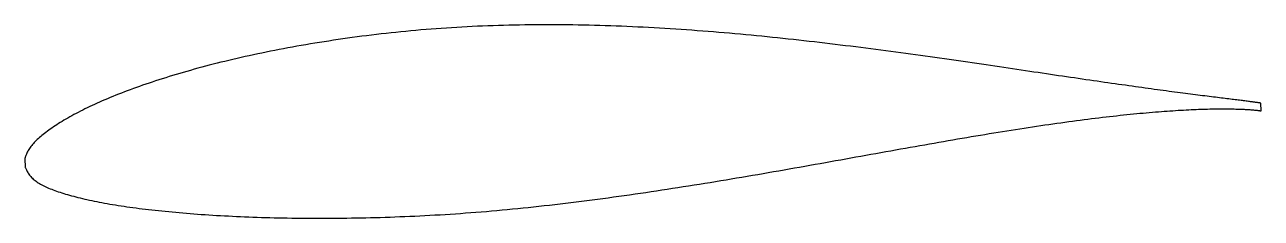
# Model space of a CAD drawing. Header units: metres. Extents: x -20.4 to 41.4, y -3.6 to 6.
import ezdxf

# ---------------------------------------------------------------- set-up
doc = ezdxf.new("R2010")
doc.units = ezdxf.units.M

msp = doc.modelspace()

# ---------------------------------------------------------------- linework, layer by layer
msp.add_lwpolyline([(41.365, 2.129), (41.364, 2.129), (41.36, 2.13), (41.355, 2.131), (41.346, 2.133), (41.335, 2.135), (41.322, 2.138), (41.307, 2.141), (41.289, 2.144), (41.269, 2.147), (41.246, 2.151), (41.222, 2.154), (41.194, 2.159), (41.165, 2.163), (41.133, 2.168), (41.098, 2.172), (41.062, 2.178), (41.023, 2.183), (40.981, 2.189), (40.938, 2.194), (40.892, 2.201), (40.843, 2.207), (40.793, 2.214), (40.74, 2.22), (40.684, 2.227), (40.627, 2.235), (40.567, 2.242), (40.504, 2.25), (40.44, 2.258), (40.373, 2.267), (40.304, 2.275), (40.232, 2.284), (40.159, 2.293), (40.082, 2.303), (40.004, 2.312), (39.924, 2.322), (39.841, 2.332), (39.756, 2.343), (39.668, 2.354), (39.579, 2.365), (39.487, 2.376), (39.393, 2.388), (39.297, 2.399), (39.198, 2.412), (39.098, 2.424), (38.995, 2.437), (38.89, 2.45), (38.782, 2.463), (38.673, 2.477), (38.561, 2.491), (38.448, 2.506), (38.332, 2.52), (38.214, 2.535), (38.093, 2.551), (37.971, 2.566), (37.847, 2.582), (37.72, 2.599), (37.592, 2.615), (37.461, 2.632), (37.328, 2.65), (37.193, 2.668), (37.056, 2.686), (36.917, 2.704), (36.776, 2.723), (36.633, 2.742), (36.488, 2.761), (36.341, 2.781), (36.192, 2.801), (36.041, 2.822), (35.888, 2.843), (35.733, 2.864), (35.576, 2.886), (35.417, 2.908), (35.257, 2.93), (35.094, 2.953), (34.929, 2.976), (34.763, 2.999), (34.595, 3.023), (34.424, 3.047), (34.252, 3.071), (34.078, 3.096), (33.903, 3.121), (33.725, 3.146), (33.546, 3.172), (33.365, 3.198), (33.182, 3.224), (32.997, 3.251), (32.811, 3.278), (32.623, 3.305), (32.433, 3.333), (32.242, 3.36), (32.049, 3.389), (31.854, 3.417), (31.657, 3.446), (31.459, 3.475), (31.259, 3.504), (31.058, 3.534), (30.855, 3.564), (30.651, 3.594), (30.445, 3.624), (30.237, 3.655), (30.028, 3.685), (29.817, 3.717), (29.605, 3.748), (29.392, 3.779), (29.177, 3.811), (28.96, 3.843), (28.742, 3.875), (28.523, 3.908), (28.302, 3.94), (28.08, 3.973), (27.856, 4.005), (27.632, 4.038), (27.405, 4.072), (27.178, 4.105), (26.949, 4.138), (26.719, 4.171), (26.488, 4.205), (26.255, 4.238), (26.022, 4.272), (25.787, 4.306), (25.551, 4.339), (25.314, 4.373), (25.075, 4.407), (24.836, 4.44), (24.595, 4.474), (24.353, 4.508), (24.11, 4.542), (23.867, 4.575), (23.622, 4.608), (23.376, 4.642), (23.129, 4.676), (22.881, 4.709), (22.632, 4.742), (22.383, 4.775), (22.132, 4.808), (21.881, 4.841), (21.628, 4.873), (21.375, 4.905), (21.121, 4.938), (20.866, 4.97), (20.61, 5.001), (20.354, 5.033), (20.096, 5.064), (19.838, 5.095), (19.58, 5.126), (19.32, 5.157), (19.06, 5.187), (18.8, 5.217), (18.538, 5.246), (18.276, 5.275), (18.014, 5.304), (17.751, 5.333), (17.487, 5.361), (17.223, 5.388), (16.958, 5.416), (16.693, 5.442), (16.427, 5.469), (16.161, 5.495), (15.894, 5.52), (15.628, 5.545), (15.36, 5.57), (15.092, 5.594), (14.824, 5.618), (14.556, 5.641), (14.287, 5.663), (14.018, 5.685), (13.749, 5.706), (13.48, 5.727), (13.21, 5.748), (12.94, 5.768), (12.67, 5.787), (12.4, 5.805), (12.13, 5.823), (11.859, 5.841), (11.589, 5.857), (11.318, 5.873), (11.047, 5.889), (10.777, 5.904), (10.506, 5.918), (10.235, 5.931), (9.964, 5.944), (9.694, 5.956), (9.423, 5.967), (9.153, 5.978), (8.882, 5.988), (8.612, 5.997), (8.342, 6.005), (8.072, 6.013), (7.803, 6.02), (7.533, 6.026), (7.264, 6.031), (6.995, 6.035), (6.727, 6.039), (6.458, 6.042), (6.19, 6.044), (5.923, 6.045), (5.655, 6.045), (5.389, 6.045), (5.122, 6.043), (4.856, 6.041), (4.59, 6.037), (4.325, 6.033), (4.061, 6.028), (3.797, 6.023), (3.533, 6.016), (3.27, 6.008), (3.008, 5.999), (2.746, 5.99), (2.484, 5.979), (2.224, 5.968), (1.964, 5.956), (1.705, 5.943), (1.446, 5.929), (1.188, 5.914), (0.931, 5.898), (0.675, 5.882), (0.419, 5.864), (0.164, 5.846), (-0.09, 5.826), (-0.343, 5.806), (-0.595, 5.785), (-0.847, 5.763), (-1.098, 5.74), (-1.347, 5.717), (-1.596, 5.692), (-1.844, 5.667), (-2.091, 5.64), (-2.337, 5.614), (-2.581, 5.586), (-2.825, 5.557), (-3.068, 5.528), (-3.31, 5.498), (-3.551, 5.468), (-3.79, 5.436), (-4.029, 5.404), (-4.266, 5.371), (-4.503, 5.338), (-4.738, 5.304), (-4.972, 5.269), (-5.204, 5.234), (-5.436, 5.198), (-5.666, 5.161), (-5.895, 5.124), (-6.123, 5.086), (-6.35, 5.048), (-6.575, 5.009), (-6.799, 4.969), (-7.021, 4.929), (-7.243, 4.889), (-7.463, 4.848), (-7.681, 4.806), (-7.898, 4.764), (-8.114, 4.721), (-8.328, 4.678), (-8.541, 4.634), (-8.753, 4.59), (-8.962, 4.545), (-9.171, 4.5), (-9.378, 4.454), (-9.583, 4.408), (-9.787, 4.361), (-9.989, 4.314), (-10.19, 4.267), (-10.389, 4.219), (-10.587, 4.171), (-10.783, 4.122), (-10.977, 4.073), (-11.17, 4.023), (-11.361, 3.973), (-11.55, 3.923), (-11.738, 3.872), (-11.924, 3.821), (-12.108, 3.77), (-12.291, 3.719), (-12.472, 3.667), (-12.651, 3.615), (-12.828, 3.562), (-13.003, 3.51), (-13.177, 3.457), (-13.349, 3.403), (-13.519, 3.35), (-13.687, 3.296), (-13.854, 3.243), (-14.018, 3.188), (-14.181, 3.134), (-14.342, 3.079), (-14.501, 3.025), (-14.658, 2.97), (-14.813, 2.915), (-14.966, 2.859), (-15.117, 2.804), (-15.267, 2.749), (-15.414, 2.693), (-15.559, 2.637), (-15.703, 2.581), (-15.844, 2.525), (-15.984, 2.469), (-16.121, 2.413), (-16.256, 2.357), (-16.39, 2.3), (-16.521, 2.244), (-16.65, 2.187), (-16.777, 2.13), (-16.902, 2.074), (-17.025, 2.017), (-17.146, 1.96), (-17.265, 1.903), (-17.382, 1.846), (-17.496, 1.789), (-17.609, 1.732), (-17.719, 1.675), (-17.827, 1.618), (-17.933, 1.561), (-18.037, 1.504), (-18.139, 1.447), (-18.238, 1.39), (-18.336, 1.334), (-18.431, 1.277), (-18.524, 1.221), (-18.615, 1.166), (-18.703, 1.11), (-18.79, 1.055), (-18.874, 1), (-18.956, 0.945), (-19.035, 0.891), (-19.113, 0.837), (-19.188, 0.783), (-19.261, 0.73), (-19.332, 0.677), (-19.4, 0.624), (-19.467, 0.572), (-19.531, 0.52), (-19.592, 0.468), (-19.652, 0.417), (-19.709, 0.366), (-19.764, 0.315), (-19.816, 0.264), (-19.866, 0.214), (-19.914, 0.164), (-19.96, 0.114), (-20.003, 0.065), (-20.044, 0.015), (-20.083, -0.033), (-20.119, -0.082), (-20.154, -0.13), (-20.185, -0.177), (-20.215, -0.224), (-20.242, -0.27), (-20.267, -0.316), (-20.289, -0.36), (-20.31, -0.404), (-20.328, -0.446), (-20.343, -0.486), (-20.357, -0.524), (-20.368, -0.56), (-20.377, -0.592), (-20.384, -0.619), (-20.389, -0.64), (-20.392, -0.654), (-20.374, -1.049), (-20.373, -1.052), (-20.369, -1.061), (-20.362, -1.076), (-20.353, -1.098), (-20.341, -1.128), (-20.326, -1.163), (-20.309, -1.202), (-20.289, -1.242), (-20.267, -1.284), (-20.243, -1.326), (-20.216, -1.368), (-20.187, -1.41), (-20.155, -1.452), (-20.122, -1.493), (-20.086, -1.534), (-20.047, -1.574), (-20.007, -1.614), (-19.964, -1.653), (-19.918, -1.691), (-19.871, -1.729), (-19.821, -1.766), (-19.769, -1.803), (-19.714, -1.838), (-19.658, -1.874), (-19.599, -1.908), (-19.538, -1.943), (-19.474, -1.976), (-19.408, -2.009), (-19.34, -2.041), (-19.27, -2.073), (-19.197, -2.105), (-19.123, -2.136), (-19.046, -2.166), (-18.966, -2.197), (-18.885, -2.227), (-18.801, -2.256), (-18.715, -2.286), (-18.627, -2.315), (-18.536, -2.344), (-18.444, -2.373), (-18.349, -2.402), (-18.252, -2.43), (-18.152, -2.459), (-18.051, -2.487), (-17.947, -2.515), (-17.842, -2.543), (-17.734, -2.57), (-17.624, -2.598), (-17.511, -2.625), (-17.397, -2.652), (-17.281, -2.678), (-17.162, -2.705), (-17.041, -2.731), (-16.918, -2.756), (-16.794, -2.782), (-16.667, -2.807), (-16.538, -2.831), (-16.407, -2.855), (-16.273, -2.879), (-16.138, -2.903), (-16.001, -2.926), (-15.862, -2.948), (-15.721, -2.971), (-15.578, -2.993), (-15.432, -3.014), (-15.285, -3.036), (-15.136, -3.057), (-14.985, -3.077), (-14.832, -3.098), (-14.677, -3.118), (-14.521, -3.137), (-14.362, -3.156), (-14.201, -3.175), (-14.039, -3.194), (-13.874, -3.212), (-13.708, -3.23), (-13.54, -3.247), (-13.37, -3.264), (-13.199, -3.281), (-13.025, -3.297), (-12.85, -3.313), (-12.673, -3.329), (-12.494, -3.344), (-12.313, -3.359), (-12.131, -3.374), (-11.947, -3.388), (-11.762, -3.402), (-11.574, -3.415), (-11.385, -3.428), (-11.194, -3.441), (-11.002, -3.453), (-10.808, -3.465), (-10.612, -3.476), (-10.415, -3.487), (-10.216, -3.497), (-10.016, -3.507), (-9.814, -3.517), (-9.61, -3.526), (-9.405, -3.535), (-9.199, -3.543), (-8.991, -3.551), (-8.781, -3.558), (-8.57, -3.565), (-8.358, -3.572), (-8.144, -3.578), (-7.929, -3.583), (-7.712, -3.588), (-7.494, -3.592), (-7.275, -3.596), (-7.054, -3.6), (-6.832, -3.603), (-6.609, -3.605), (-6.384, -3.607), (-6.158, -3.608), (-5.931, -3.609), (-5.703, -3.61), (-5.473, -3.609), (-5.242, -3.608), (-5.01, -3.607), (-4.777, -3.605), (-4.543, -3.603), (-4.307, -3.6), (-4.071, -3.597), (-3.833, -3.593), (-3.594, -3.589), (-3.354, -3.584), (-3.114, -3.578), (-2.872, -3.572), (-2.629, -3.565), (-2.385, -3.558), (-2.14, -3.549), (-1.894, -3.541), (-1.647, -3.531), (-1.4, -3.521), (-1.151, -3.511), (-0.902, -3.499), (-0.652, -3.487), (-0.4, -3.474), (-0.149, -3.461), (0.104, -3.447), (0.358, -3.432), (0.612, -3.416), (0.867, -3.4), (1.122, -3.383), (1.379, -3.365), (1.636, -3.346), (1.893, -3.327), (2.152, -3.307), (2.411, -3.286), (2.67, -3.265), (2.93, -3.242), (3.191, -3.22), (3.452, -3.196), (3.714, -3.172), (3.976, -3.147), (4.238, -3.121), (4.502, -3.095), (4.765, -3.067), (5.029, -3.04), (5.294, -3.011), (5.558, -2.982), (5.823, -2.953), (6.089, -2.922), (6.355, -2.891), (6.621, -2.859), (6.887, -2.827), (7.154, -2.794), (7.42, -2.761), (7.687, -2.727), (7.955, -2.692), (8.222, -2.657), (8.49, -2.622), (8.758, -2.586), (9.025, -2.549), (9.293, -2.512), (9.561, -2.474), (9.829, -2.436), (10.098, -2.398), (10.366, -2.359), (10.634, -2.319), (10.902, -2.28), (11.17, -2.239), (11.438, -2.198), (11.706, -2.158), (11.974, -2.116), (12.242, -2.075), (12.509, -2.033), (12.777, -1.991), (13.044, -1.948), (13.311, -1.905), (13.578, -1.862), (13.844, -1.819), (14.111, -1.775), (14.377, -1.731), (14.643, -1.687), (14.908, -1.643), (15.173, -1.599), (15.438, -1.554), (15.702, -1.509), (15.966, -1.464), (16.23, -1.419), (16.493, -1.374), (16.756, -1.328), (17.018, -1.283), (17.28, -1.237), (17.541, -1.192), (17.801, -1.146), (18.062, -1.1), (18.321, -1.054), (18.58, -1.009), (18.838, -0.963), (19.096, -0.917), (19.353, -0.871), (19.609, -0.825), (19.865, -0.779), (20.12, -0.734), (20.374, -0.688), (20.628, -0.643), (20.881, -0.597), (21.133, -0.552), (21.384, -0.507), (21.634, -0.462), (21.884, -0.417), (22.132, -0.373), (22.38, -0.328), (22.627, -0.284), (22.873, -0.24), (23.118, -0.196), (23.362, -0.153), (23.606, -0.109), (23.848, -0.066), (24.089, -0.024), (24.329, 0.019), (24.568, 0.061), (24.806, 0.103), (25.043, 0.144), (25.279, 0.185), (25.514, 0.226), (25.748, 0.266), (25.98, 0.307), (26.211, 0.346), (26.442, 0.385), (26.671, 0.424), (26.898, 0.463), (27.125, 0.501), (27.35, 0.538), (27.574, 0.575), (27.797, 0.612), (28.019, 0.649), (28.239, 0.684), (28.458, 0.719), (28.675, 0.754), (28.891, 0.789), (29.106, 0.823), (29.319, 0.856), (29.531, 0.889), (29.742, 0.921), (29.951, 0.952), (30.159, 0.984), (30.365, 1.014), (30.569, 1.044), (30.773, 1.074), (30.974, 1.103), (31.174, 1.131), (31.373, 1.159), (31.57, 1.186), (31.765, 1.213), (31.959, 1.239), (32.151, 1.264), (32.342, 1.289), (32.531, 1.314), (32.718, 1.337), (32.904, 1.361), (33.088, 1.384), (33.27, 1.406), (33.45, 1.427), (33.629, 1.448), (33.806, 1.469), (33.982, 1.488), (34.155, 1.508), (34.327, 1.526), (34.497, 1.544), (34.665, 1.562), (34.832, 1.579), (34.996, 1.595), (35.159, 1.611), (35.32, 1.626), (35.479, 1.641), (35.636, 1.655), (35.791, 1.669), (35.944, 1.682), (36.096, 1.695), (36.245, 1.707), (36.393, 1.718), (36.538, 1.729), (36.682, 1.739), (36.823, 1.749), (36.963, 1.758), (37.101, 1.767), (37.236, 1.776), (37.37, 1.783), (37.502, 1.791), (37.631, 1.798), (37.759, 1.804), (37.884, 1.81), (38.007, 1.815), (38.129, 1.82), (38.248, 1.825), (38.365, 1.829), (38.48, 1.833), (38.593, 1.836), (38.704, 1.839), (38.812, 1.842), (38.919, 1.844), (39.023, 1.845), (39.125, 1.847), (39.226, 1.848), (39.323, 1.849), (39.419, 1.849), (39.512, 1.849), (39.604, 1.849), (39.693, 1.848), (39.78, 1.847), (39.864, 1.846), (39.947, 1.845), (40.027, 1.843), (40.105, 1.841), (40.18, 1.839), (40.254, 1.837), (40.325, 1.834), (40.394, 1.832), (40.461, 1.829), (40.525, 1.826), (40.587, 1.823), (40.647, 1.819), (40.704, 1.816), (40.759, 1.812), (40.812, 1.809), (40.863, 1.805), (40.911, 1.801), (40.957, 1.798), (41, 1.794), (41.042, 1.79), (41.081, 1.786), (41.117, 1.782), (41.152, 1.778), (41.183, 1.775), (41.213, 1.771), (41.24, 1.768), (41.265, 1.764), (41.288, 1.761), (41.308, 1.758), (41.326, 1.755), (41.341, 1.752), (41.354, 1.75), (41.365, 1.748), (41.373, 1.746), (41.379, 1.744), (41.383, 1.743), (41.384, 1.743)], close=True)

doc.saveas('drawing.dxf')
